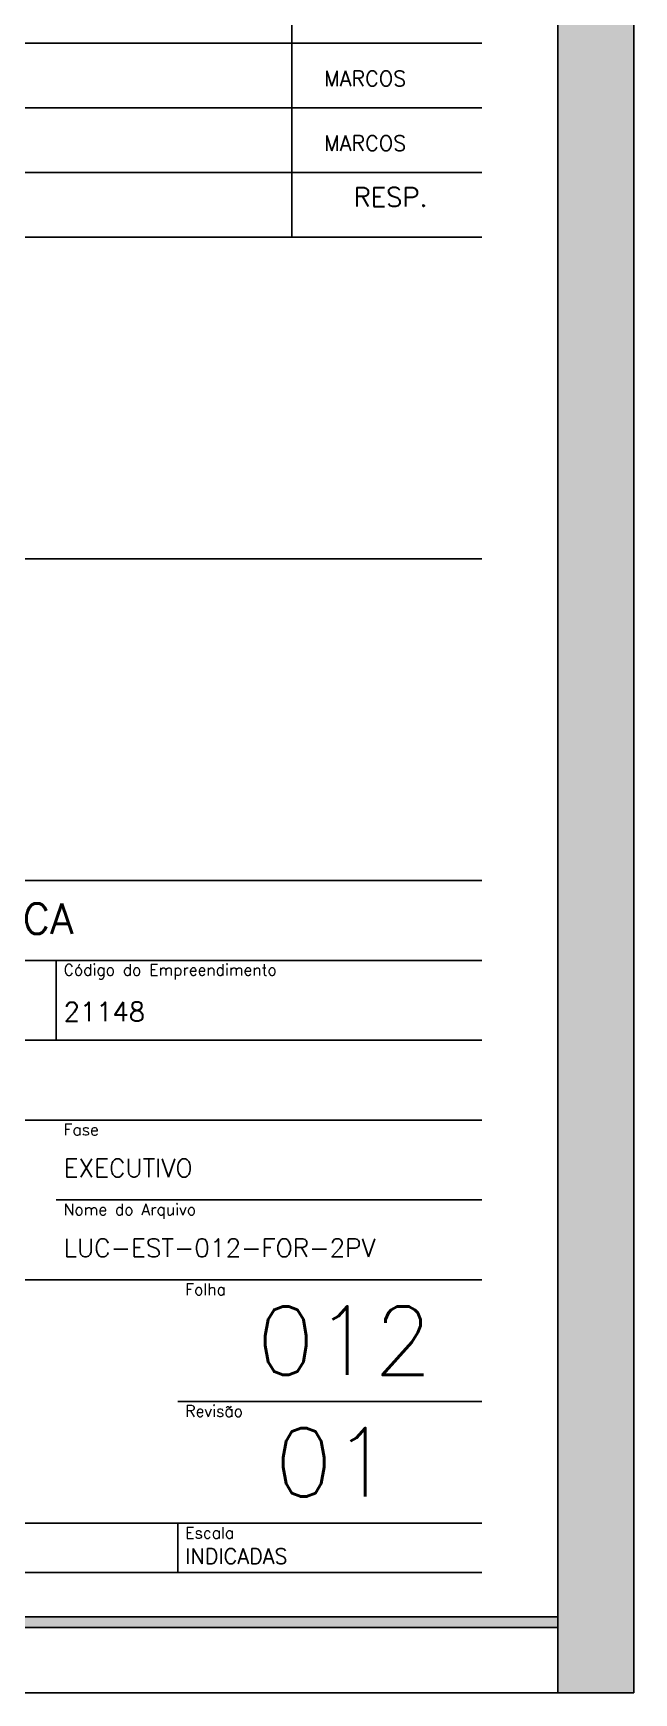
# Model space of a CAD drawing. Extents: x -6512 to 358, y -483 to 3722.
# Drawn here: x -37 to 358, y -483 to 608 of the extents above; entities that cross this region are included whole.
import ezdxf

# ---------------------------------------------------------------- set-up
doc = ezdxf.new("R2010")
doc.units = 0
doc.header["$LTSCALE"] = 100
doc.header["$MEASUREMENT"] = 0
doc.layers.get('0').update_dxf_attribs({"color": 245, "linetype": 'CONTINUOUS'})
for name, color, linetype in [('235', 7, 'CONTINUOUS'), ('TEX1', 7, 'CONTINUOUS'), ('TEX2', 7, 'CONTINUOUS')]:
    doc.layers.add(name, color=color, linetype=linetype)
doc.styles.get("Standard").update_dxf_attribs({"font": 'ROMANS.SHX'})

# ---------------------------------------------------------------- blocks, each defined once
blk = doc.blocks.new('CARIMBO_UNION', base_point=(735.032049, -4583.115153))
for p, q in [((731.532049, -4564.905153), (731.532049, -4554.705153)), ((718.532049, -4562.355153), (734.032049, -4562.355153)), ((718.532049, -4563.205153), (734.032049, -4563.205153)), ((718.532049, -4564.055153), (734.032049, -4564.055153)), ((718.532049, -4564.905153), (734.032049, -4564.905153)), ((718.532049, -4569.135153), (734.032049, -4569.135153)), ((718.532049, -4573.365153), (734.032049, -4573.365153)), ((718.532049, -4574.415153), (734.032049, -4574.415153)), ((728.432049, -4574.415153), (728.432049, -4575.465153)), ((718.532049, -4575.465153), (734.032049, -4575.465153)), ((718.532049, -4576.515153), (734.032049, -4576.515153)), ((728.432049, -4577.565153), (734.032049, -4577.565153)), ((718.532049, -4578.615153), (734.032049, -4578.615153)), ((730.032049, -4580.215153), (734.032049, -4580.215153)), ((718.532049, -4581.815153), (734.032049, -4581.815153)), ((730.032049, -4582.465153), (730.032049, -4581.815153)), ((718.532049, -4582.465153), (734.032049, -4582.465153))]:
    blk.add_line(p, q)
at = {"layer": 'TEX1'}
for s, height, p in [('RESP.', 0.25, (732.34505, -4564.505153)), ('Código do Empreendimento', 0.15, (728.532049, -4574.615153)), ('Fase', 0.15, (728.532049, -4576.715153)), ('Nome do Arquivo', 0.15, (728.532049, -4577.765153)), ('Folha', 0.15, (730.132049, -4578.815153)), ('Revisão', 0.15, (730.132049, -4580.415153)), ('Escala', 0.15, (730.132049, -4582.015153))]:
    blk.add_text(s, height=height, dxfattribs=at).set_placement(p)

msp = doc.modelspace()

# ---------------------------------------------------------------- linework, layer by layer
for points in [[(-6512.306011, -482.663814), (357.693989, -482.663814), (357.693989, 3722.336186), (-6512.306011, 3722.336186), (-6512.306011, -482.663814)], [(307.693989, 3722.336186), (357.693989, 3722.336186), (357.693989, -482.663814), (307.693989, -482.663814), (307.693989, 3722.336186)], [(307.693989, -432.663814), (307.693989, -439.663814), (-6394.306011, -439.663814), (-6394.306011, 3679.336186), (307.693989, 3679.336186), (307.693989, 3672.336186), (-6387.306011, 3672.336186), (-6387.306011, -432.663814), (307.693989, -432.663814)], [(-6387.306011, -432.663814), (307.693989, -432.663814), (307.693989, 3672.336186), (-6387.306011, 3672.336186), (-6387.306011, -432.663814)]]:
    msp.add_lwpolyline(points)
for points in [[(307.693989, -439.663814), (-6394.306011, -439.663814), (-6387.306011, -432.663814)], [(307.693989, -439.663814), (-6387.306011, -432.663814), (307.693989, -432.663814)]]:
    msp.add_solid(points)
at = {"layer": '235'}
for points in [[(307.693989, 3722.336186), (357.693989, 3722.336186), (357.693989, -482.663814)], [(307.693989, 3722.336186), (357.693989, -482.663814), (357.693989, -482.663814)], [(307.693989, 3722.336186), (357.693989, -482.663814), (307.693989, -482.663814)], [(307.693989, 3722.336186), (307.693989, -482.663814), (307.693989, -482.663814)], [(307.693989, 3722.336186), (307.693989, -482.663814), (307.693989, 3722.336186)]]:
    msp.add_solid(points, dxfattribs=at)

# ---------------------------------------------------------------- block references
at = {"xscale": 50, "yscale": 50}
msp.add_blockref('CARIMBO_UNION', (307.693989, -436.163814), dxfattribs=at)

# ---------------------------------------------------------------- texts
for p in [(153.990937, 573.544528), (153.990937, 531.044528)]:
    msp.add_text('MARCOS', height=10).set_placement(p)
at = {"layer": 'TEX1'}
for s, height, p in [('21148', 12.5, (-17.306011, -41.163814)), ('EXECUTIVO', 12, (-17.306011, -143.663814)), ('LUC-EST-012-FOR-2PV', 12, (-17.306011, -196.163814)), ('INDICADAS', 10, (62.655128, -397.858297))]:
    msp.add_text(s, height=height, dxfattribs=at).set_placement(p)
at = {"layer": 'TEX2'}
for s, height, p in [('RB2 - CITTÀ DI LUCCA', 20, (-318.506532, 16.268574)), ('012', 45, (109.479703, -273.663814)), ('01', 45, (121.265417, -353.663814))]:
    msp.add_text(s, height=height, dxfattribs=at).set_placement(p)

doc.saveas('drawing.dxf')
